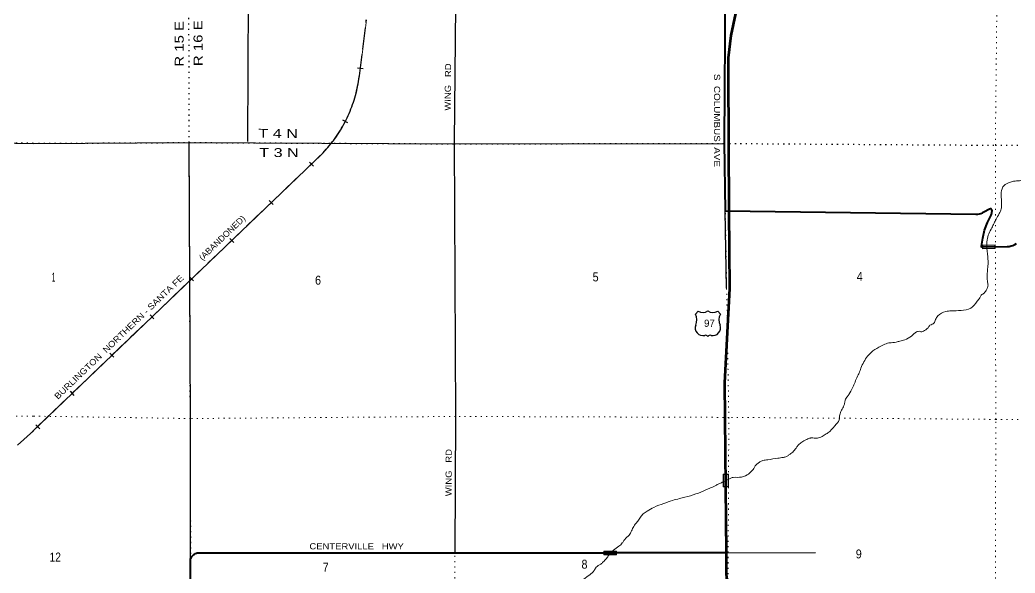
# Model space of a CAD drawing. Header units: feet. Extents: x -199 to 255675, y -686157 to -547785.
# Drawn here: x 31686 to 51142, y -637564 to -626746 of the extents above; entities that cross this region are included whole.
import ezdxf
from ezdxf.enums import TextEntityAlignment as Align

# ---------------------------------------------------------------- set-up
doc = ezdxf.new("R2010")
doc.units = ezdxf.units.FT
doc.header["$LTSCALE"] = 70
doc.linetypes.add('DOTTED', pattern=[1.5, 0.3, -1.2])
doc.linetypes.add('LONG_DASHED', pattern=[7.5, 6, -1.5])
for name, color, linetype, lineweight in [('16', 7, 'Continuous', 25), ('20', 7, 'Continuous', 70), ('26', 7, 'Continuous', 40), ('29', 7, 'Continuous', 25), ('34', 7, 'Continuous', 25), ('39', 7, 'Continuous', 13), ('57', 7, 'Continuous', 13), ('6', 7, 'DOTTED', 25), ('61', 7, 'Continuous', 13), ('63', 7, 'Continuous', 25), ('7', 7, 'DOTTED', 13)]:
    doc.layers.add(name, color=color, linetype=linetype, lineweight=lineweight)
doc.layers.add('27', color=7, linetype='Continuous')
doc.layers.add('30', color=7, linetype='Continuous')

msp = doc.modelspace()

# ---------------------------------------------------------------- linework, layer by layer
at = {"layer": '16'}
for p, q in [((44892.63, -632502.94), (44943.94, -632444.18)), ((45135.7, -632438.21), (45135.42, -632438.41)), ((45327.79, -632444.09), (45379.18, -632502.94))]:
    msp.add_line(p, q, dxfattribs=at)
for centre, radius, start, end in [((44699.65, -632613.57), 222.05, 332.97043, 29.75871), ((45035.02, -632286.52), 182.07, 239.97227, 303.45418), ((45236.8, -632287.02), 181.52, 236.33975, 300.08743), ((45236.79, -632286.52), 182.07, 236.54582, 236.59441), ((45572.15, -632613.57), 222.05, 150.24129, 207.02957), ((45038.84, -632768.47), 151.42, 159.09177, 283.81923), ((45232.96, -632768.47), 151.42, 256.18077, 20.90823)]:
    msp.add_arc(centre, radius, start, end, dxfattribs=at)
for centre, major_axis, start_param, end_param in [((45094.18, -632967.29), (-19.56, 51.67), 4.95877769, 6.28318531), ((45177.63, -632967.29), (19.56, 51.67), 0, 1.32637542)]:
    msp.add_ellipse(centre, major_axis=major_axis, ratio=0.929097, start_param=start_param, end_param=end_param, dxfattribs=at)
at = {"layer": '20'}
msp.add_line((45530.86, -640468.92), (45501.4, -637170.09), dxfattribs=at)
for points in [[(45553.57, -630485.77), (45535.76, -627782.39), (45541.93, -627485.95), (45589.49, -627049.47), (45682.4, -626620.34), (45758.31, -626389.71)], [(45501.4, -637170.09), (45489.9, -635879.42), (45469, -633840.75), (45563.53, -631996.07), (45553.57, -630485.77)]]:
    msp.add_lwpolyline(points, dxfattribs=at)
at = {"layer": '26'}
for points in [[(45476.27, -626075.06), (45454.34, -629146.39), (45474.75, -630484.66)], [(50753.24, -631183.69), (50484.02, -631190.09), (50485.55, -631171.42), (50507.78, -631013.89), (50546.35, -630859.55), (50600.84, -630710.09), (50670.66, -630567.15), (50680.38, -630543.06), (50687.53, -630518.08), (50689.3, -630508.01), (50693.01, -630482.98), (50688.13, -630458.01), (50687.89, -630457.58), (50685.69, -630454.51), (50683.19, -630451.68), (50680.41, -630449.13), (50677.38, -630446.89), (50674.13, -630444.97), (50670.7, -630443.41), (50667.12, -630442.21), (50663.44, -630441.4), (50663.11, -630441.36), (50638.05, -630446.56), (50613.11, -630461.08), (50556.34, -630494.11), (50531.54, -630508.54), (50506.34, -630521.96), (50502.91, -630523.79), (50472.01, -630536.35), (50439.97, -630545.62), (50407.14, -630551.48), (50373.88, -630553.89), (45474.75, -630484.66)], [(50753.24, -631183.69), (50987.47, -631178.13), (51025.8, -631174.53), (51063.55, -631166.95), (51100.29, -631155.46), (51135.64, -631140.2), (51169.19, -631121.33)], [(35022.43, -638358.43), (35018.21, -637306.58), (35022.91, -637288.8), (35029.44, -637271.62), (35037.74, -637255.21), (35047.7, -637239.75), (35059.22, -637225.43), (35072.18, -637212.38), (35086.43, -637200.76), (35101.82, -637190.7), (35118.17, -637182.3), (35135.32, -637175.65), (35153.06, -637170.84), (35171.21, -637167.9), (35189.57, -637166.88), (35207, -637167.69), (40162.85, -637170.07), (43349.24, -637170.08)], [(45501.4, -637170.09), (45492.83, -637170.09), (43349.24, -637170.08)]]:
    msp.add_lwpolyline(points, dxfattribs=at)
at = {"layer": '29'}
for p, q in [((36140.92, -629127.45), (36168.23, -624018.56)), ((29717.23, -629129.95), (31944.37, -629160.23)), ((45501.38, -631991.84), (45474.75, -630484.66)), ((45517.83, -637170.09), (47242.67, -637163.17))]:
    msp.add_line(p, q, dxfattribs=at)
for points in [[(40218.26, -618241.51), (40271.19, -618557.06), (40227.65, -623809.7), (40174.38, -629131.52), (40204.03, -634500.91), (40188.74, -637170.07)], [(31944.37, -629160.23), (34995.66, -629144.79), (40176.06, -629170.16), (45454.23, -629161.84)], [(35018.21, -637306.58), (35019.4, -634541.71), (34995.66, -629144.79)]]:
    msp.add_lwpolyline(points, dxfattribs=at)
at = {"layer": '34', "lineweight": 13}
for p, q in [((38323.4, -627838.89), (38459.49, -626746.45)), ((31925.87, -634799.69), (37580.09, -629380.06))]:
    msp.add_line(p, q, dxfattribs=at)
msp.add_arc((35679.39, -627513.51), 2663.95, 315.51938, 352.98438, dxfattribs=at)
at = {"layer": '39'}
msp.add_line((45433.99, -635781.85), (45611.1, -635694.42), dxfattribs=at)
for points in [[(51141.65, -629896.88), (51254.6, -629889.69), (51374.94, -629888.18), (51439.14, -629880.42), (51491.34, -629864.59), (51509.42, -629856.64), (51573.68, -629832.84), (51643.98, -629803.05), (51746.36, -629775.4), (51826.58, -629775.73), (51856.67, -629773.85), (51940.95, -629760.15), (52003.38, -629686.21), (52057.84, -629596.18), (52114.23, -629526.22), (52158.58, -629462.23), (52245.2, -629350.28), (52297.72, -629240.19), (52322.11, -629144.03), (52338.4, -629073.9), (52390.89, -628971.84), (52493.6, -628847.92), (52596.12, -628778.15), (52752.63, -628756.74), (52838.82, -628773.14), (52943.07, -628783.59), (53077.53, -628760.08), (53216.06, -628718.54), (53332.71, -628622.75), (53393.02, -628580.89), (53469.38, -628537.08), (53608.02, -628463.45), (53664.2, -628457.66), (53810.7, -628430.19), (53850.76, -628444.39), (53914.89, -628458.7), (53980.78, -628547.21), (54161.11, -628598.09), (54295.48, -628598.65), (54401.7, -628623.15), (54499.91, -628641.6), (54592.13, -628654.02), (54606.1, -628656.33)], [(50591.46, -631225.61), (50594.81, -631050.16), (50629.32, -630927.97), (50687.88, -630811.89), (50730.3, -630723.82), (50768.67, -630645.77), (50831.22, -630533.72), (50869.64, -630441.62), (50877.93, -630363.44), (50874.3, -630251.12), (50870.73, -630122.75), (50925.35, -629984.59), (50975.6, -629952.71), (51074.02, -629911), (51141.65, -629896.88)], [(50586.21, -632014.2), (50611.8, -631948.7), (50604.04, -631874.46), (50598.2, -631822.3), (50598.61, -631699.96), (50607.02, -631585.68), (50613.49, -631455.35), (50601.86, -631334.97), (50591.46, -631225.61)], [(49478.03, -632714.14), (49554.38, -632676.35), (49586.71, -632606.29), (49631.07, -632536.28), (49787.81, -632446.68), (49896.14, -632437.1), (50086.72, -632425.85), (50273.38, -632384.5), (50402.2, -632248.66), (50452.57, -632180.68), (50480.82, -632130.66), (50537.12, -632088.78), (50586.21, -632014.2)], [(45611.1, -635694.42), (45633.17, -635692.51), (45793.63, -635687.15), (45873.95, -635661.41), (45974.49, -635585.62), (46030.87, -635517.66), (46061.14, -635463.64), (46097.36, -635429.7), (46149.64, -635389.8), (46209.9, -635363.98), (46308.22, -635348.34), (46500.88, -635315.04), (46555.04, -635311.25), (46611.23, -635301.46), (46673.46, -635285.67), (46697.58, -635269.72), (46741.81, -635239.82), (46812.21, -635179.95), (46874.66, -635097.98), (46920.98, -635042.02), (46991.35, -634990.16), (47027.53, -634968.25), (47069.71, -634948.37), (47144.01, -634922.61), (47156.05, -634920.65), (47276.37, -634925.16), (47368.73, -634893.45), (47451.14, -634841.65), (47481.29, -634823.72), (47620.16, -634681.9), (47702.77, -634567.93), (47711.06, -634489.75), (47719.23, -634447.67), (47759.65, -634357.59), (47804.11, -634259.5), (47810.23, -634227.44), (47828.5, -634163.34), (47852.7, -634123.33), (47890.98, -634073.35), (47967.68, -633929.27), (48014.15, -633829.18), (48058.67, -633715.05), (48092.97, -633653.02), (48127.4, -633554.89), (48185.98, -633432.8), (48256.55, -633324.79), (48361.19, -633220.94), (48517.95, -633125.32), (48622.4, -633079.62), (48672.59, -633063.79), (48686.64, -633061.84), (48819.06, -633046.34), (48887.32, -633028.57), (48985.68, -633000.9), (49114.28, -632931.24), (49216.84, -632849.44), (49283.07, -632837.68), (49319.14, -632845.85), (49353.29, -632829.94), (49393.48, -632808.05), (49425.65, -632784.12), (49457.88, -632744.14), (49478.03, -632714.14)], [(43197.91, -637210.66), (43289.77, -637118.79), (43396.35, -637037), (43462.74, -636975.11), (43478.87, -636951.11), (43511.12, -636905.11), (43595.64, -636821.23), (43642.04, -636739.2), (43688.47, -636651.14), (43716.7, -636609.15), (43765.04, -636547.17), (43821.47, -636467.19), (43871.82, -636405.22), (43950.22, -636351.4), (44076.82, -636279.72), (44273.63, -636202.32), (44444.31, -636142.86), (44580.82, -636107.32), (44793.61, -636050.04), (45000.43, -635978.69), (45171.16, -635903.19), (45275.61, -635857.49), (45333.88, -635825.64), (45402.17, -635795.84), (45433.99, -635781.85)], [(35062.92, -639674.61), (35116.27, -639664.17), (35276.79, -639642.77), (35477.51, -639595.47), (35716.5, -639500.19), (35919.27, -639440.86), (36031.67, -639417.26), (36256.48, -639362.03), (36437.14, -639316.65), (36619.81, -639269.27), (36790.47, -639217.83), (36967.14, -639166.42), (37133.65, -639153.06), (37276.04, -639153.65), (37414.44, -639150.21), (37482.59, -639162.52), (37725.14, -639199.62), (37913.57, -639228.48), (38130.11, -639247.42), (38336.51, -639300.41), (38504.92, -639317.15), (38719.53, -639316.03), (38888.04, -639302.69), (39144.68, -639325.81), (39381.4, -639310.74), (39587.92, -639327.63), (39724.3, -639328.2), (39832.69, -639300.57), (39947.18, -639252.91), (40095.82, -639185.33), (40354.99, -639054.04), (40483.55, -638994.4), (40760.51, -638941.39), (40842.93, -638885.58), (41045.9, -638766.09), (41268.77, -638694.81), (41407.41, -638619.17), (41570.1, -638549.65), (41676.53, -638511.98), (41831.24, -638428.39), (41981.96, -638340.77), (42122.74, -638227.03), (42215.2, -638167.25), (42281.55, -638119.39), (42297.65, -638105.42), (42410.24, -638023.66), (42476.65, -637955.74), (42563.32, -637831.76), (42623.72, -637761.82), (42710.24, -637681.95), (42824.84, -637598.19), (42913.37, -637514.33), (42949.69, -637450.3), (43040.16, -637388.5), (43090.45, -637344.59), (43154.86, -637276.67), (43197.91, -637210.66)]]:
    msp.add_spline(points, degree=3, dxfattribs=at)
at = {"layer": '57'}
for p, q in [((45433.07, -635628.82), (45538.06, -635628.2)), ((45433.07, -635628.82), (45434.54, -635878.8)), ((45538.06, -635628.2), (45539.53, -635878.18)), ((45539.53, -635878.18), (45434.54, -635878.8))]:
    msp.add_line(p, q, dxfattribs=at)
msp.add_lwpolyline([(45530.11, -635636.24), (45441.11, -635636.76), (45442.48, -635870.75), (45531.48, -635870.23)], close=True, dxfattribs=at)
at = {"layer": '6'}
for points in [[(35032.43, -639811.66), (35019.4, -634541.71), (34995.66, -629144.79), (34985.63, -623844.19), (35013.59, -618579.85), (34991.67, -613237.09), (35011.82, -607910.54), (34987.83, -602587.83), (35023.97, -597275.39), (34956.67, -594831.05)], [(31944.37, -629160.23), (29717.23, -629129.95), (24376.52, -629108.58), (19053.72, -629043.04), (13769.07, -628993.48), (8400.14, -628926.03), (2967.34, -628844.21), (0, -628833.4)], [(31944.37, -629160.23), (34995.66, -629144.79), (40176.06, -629170.16), (45454.85, -629161.84), (50755.55, -629197.74), (56090.48, -629195.67), (61393.22, -629219.54), (63886.58, -629190.15)]]:
    msp.add_lwpolyline(points, dxfattribs=at)
at = {"layer": '61'}
for p, q in [((50501.18, -631150.66), (50751.11, -631144.72)), ((50751.11, -631144.72), (50752.9, -631219.7)), ((43099.64, -637208.01), (43099.64, -637133.01)), ((43349.64, -637208.01), (43099.64, -637208.01))]:
    msp.add_line(p, q, dxfattribs=at)
for points in [[(50752.9, -631219.7), (50502.97, -631225.64), (50501.18, -631150.66)], [(43099.64, -637133.01), (43349.64, -637133.01), (43349.64, -637208.01)]]:
    msp.add_lwpolyline(points, dxfattribs=at)
for points in [[(50510.77, -631217.45), (50509.36, -631158.46), (50743.3, -631152.9), (50744.71, -631211.89)], [(43107.64, -637200.01), (43107.64, -637141.01), (43341.64, -637141.01), (43341.64, -637200.01)]]:
    msp.add_lwpolyline(points, close=True, dxfattribs=at)
at = {"layer": '63'}
for p, q in [((38396.98, -627702.12), (38287.22, -627688.45)), ((38095.2, -628757.78), (37996.72, -628707.41)), ((37423.09, -629608.27), (37346.55, -629528.42)), ((36637.42, -630357.72), (36560.88, -630277.87)), ((35865.17, -631101.55), (35788.63, -631021.7)), ((35079.51, -631851), (35002.97, -631771.15)), ((34307.26, -632594.82), (34230.72, -632514.97)), ((33521.6, -633344.28), (33445.06, -633264.42)), ((32749.35, -634088.1), (32672.81, -634008.25)), ((32073.17, -634742.55), (31996.64, -634662.7)), ((32073.17, -634742.55), (31996.64, -634662.7))]:
    msp.add_line(p, q, dxfattribs=at)
at = {"layer": '63', "linetype": 'LONG_DASHED'}
for points in [[(31949.65, -634775.38), (37579.31, -629379.28), (37611.76, -629345.85), (37643.28, -629311.87), (37674.23, -629277.31), (37704.97, -629242.19), (37734.78, -629206.53), (37763.83, -629170.48), (37792.69, -629133.88), (37820.59, -629096.73), (37847.74, -629059.19), (37874.51, -629020.92), (37900.33, -628982.45), (37925.78, -628943.62), (37950.46, -628904.05), (37974.21, -628864.29), (37997.38, -628823.97), (38019.98, -628783.46), (38041.83, -628742.22), (38062.93, -628700.98), (38083.26, -628659), (38102.84, -628617.01), (38121.84, -628574.47), (38139.91, -628531.75), (38157.22, -628488.67), (38173.96, -628445.39), (38189.76, -628401.56), (38204.99, -628357.55), (38219.28, -628313.36), (38232.99, -628268.99), (38245.58, -628224.25), (38257.61, -628179.32), (38268.87, -628134.4), (38279.39, -628089.11), (38288.95, -628043.65), (38297.76, -627997.81), (38306.01, -627952.17), (38313.12, -627906.16), (38319.49, -627860.15), (38322.31, -627838.75), (38458.39, -626746.35)], [(31949.45, -634780.82), (31244.75, -635424.87), (30539.96, -636068.99), (30257.58, -636299.47), (29961.55, -636513.61), (29914.24, -636546.77), (29865.39, -636577.74), (29591.66, -636732.02), (29312.02, -636874.3), (25514.75, -638689.86), (21717.52, -640505.4)]]:
    msp.add_lwpolyline(points, dxfattribs=at)
at = {"layer": '7'}
for points in [[(50763.19, -640458.44), (50755.29, -639875.06), (50763.37, -634558.49), (50755.55, -629197.74), (50813.94, -623831.24), (50852.14, -618504.77), (50880.41, -613146.17), (50882.35, -607865.68), (50914.38, -602583.3), (50906.34, -597288.73), (50874.21, -594799.48)], [(45595.66, -612618.28), (45591.43, -613202.58), (45605.33, -618545.31), (45497.16, -623805.31), (45454.85, -629161.84), (45544.91, -634518.92), (45539.85, -635634.49)], [(40194.48, -640477.96), (40175.71, -639871.54), (40204.03, -634500.91), (40176.06, -629170.16), (40232.37, -623825.71), (40272.36, -618559.42), (40272.38, -618526.76)], [(31948.93, -634495.08), (29732.61, -634501.08), (24371.75, -634451.67), (19079.07, -634396.11), (13686.02, -634308.65), (8323.12, -634245.2), (2982.29, -634185.72), (0, -634140.66)], [(63903.67, -634526.49), (61439.17, -634574.43), (56136.42, -634548.55), (50763.37, -634558.49), (45544.91, -634518.92), (40204.03, -634500.91), (35019.4, -634541.71), (31948.93, -634495.08)], [(45538.72, -635883.5), (45520.74, -639847.46), (45530.78, -640469.24)]]:
    msp.add_lwpolyline(points, dxfattribs=at)

# ---------------------------------------------------------------- texts
at = {"layer": '16'}
msp.add_text('97', height=140, dxfattribs=at).set_placement((45165.59, -632748.72), align=Align.CENTER)
at = {"layer": '27'}
for s, rotation, width, p in [('S  COLUMBUS  AVE', 269.98, 1.2, (45255.59, -627802.56)), ('CENTERVILLE   HWY', 359.972, 1.15, (37346.4, -637098.72))]:
    msp.add_text(s, height=120, rotation=rotation, dxfattribs=dict(at, width=width)).set_placement(p)
at = {"layer": '30', "width": 1.15}
for rotation, p in [(89.396, (40107.13, -628520.94)), (89.698, (40124.95, -636060.7))]:
    msp.add_text('WING   RD', height=120, rotation=rotation, dxfattribs=at).set_placement(p)
at = {"layer": '6'}
for s, rotation, width, p in [('R 15 E', 90.108, 1.25, (34889.16, -627661.43)), ('R 16 E', 90.108, 1.25, (35256.59, -627649.76)), ('T 4 N', 359.719, 1.35, (36348.92, -629051.42)), ('T 3 N', 359.719, 1.35, (36364.97, -629426.41))]:
    msp.add_text(s, height=175, rotation=rotation, dxfattribs=dict(at, width=width)).set_placement(p)
at = {"layer": '63'}
for s, width, p in [('(ABANDONED)', 1.05, (35255.72, -631459.29)), ('BURLINGTON  NORTHERN - SANTA FE', 1.15, (32428.44, -634177.21))]:
    msp.add_text(s, height=120, rotation=43.786, dxfattribs=dict(at, width=width)).set_placement(p)
at = {"layer": '7'}
for s, width, p in [('1', 0.45, (32306.9, -631865.2)), ('5', 0.9, (42882.48, -631860.06)), ('4', 0.9, (48046.47, -631849.54)), ('6', 0.9, (37455.74, -631923.43)), ('9', 0.9, (48026.39, -637276.66)), ('7', 0.9, (37604.89, -637537.8)), ('8', 0.9, (42664.43, -637477.48))]:
    msp.add_text(s, height=175, rotation=359.764, dxfattribs=dict(at, width=width)).set_placement(p)
at = {"layer": '7', "width": 0.85}
msp.add_text('12', height=175, dxfattribs=at).set_placement((32266.36, -637337.35))

doc.saveas('drawing.dxf')
